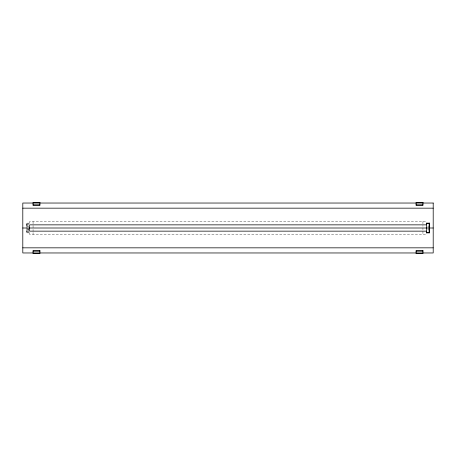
<?xml version="1.0" encoding="UTF-8"?>
<svg xmlns="http://www.w3.org/2000/svg" width="456" height="456" viewBox="0 0 456 456"><rect width="100%" height="100%" fill="white"/><g stroke="black" fill="none" stroke-linecap="round" stroke-linejoin="round"><path stroke-width="0.34" stroke-dasharray="2.28 1.71" d="M29.64 223.115L26.38 223.115L26.385 228M26.38 223.657L29.64 223.657L29.64 221.502L426.36 221.502L426.36 222.374M26.38 224.472L28.962 224.472M26.927 225.013L28.283 225.013M26.927 226.37L28.962 226.37M427.717 226.37L429.073 226.37M26.927 228.866L29.64 228.866M26.927 229.63L28.962 229.63M427.717 229.63L429.073 229.63M29.07 229.756L27.93 229.756L27.93 230.44L29.07 230.44M26.927 230.987L28.962 230.987M26.385 231.528L28.962 231.528M26.385 232.343L29.64 232.343L29.64 234.498L426.36 234.498L426.36 233.626M29.64 232.885L26.385 232.885L26.385 228.695M422.94 221.502L422.94 226.319M422.94 228L422.94 229.681M422.94 231.249L422.94 234.498M33.06 221.502L33.06 231.249M33.06 232.594L33.06 234.498M27.93 225.56L27.93 226.244M26.927 224.472L26.927 226.894M26.927 227.293L26.927 231.528"/><path stroke-width="0.68" d="M33.06 204.807L39.9 204.807M416.1 204.807L422.94 204.807M22.8 208.164L433.2 208.164M426.36 223.657L429.62 223.657M426.36 224.854L29.64 224.854L29.64 231.146L426.36 231.146M22.8 228L433.2 228M426.36 232.343L429.62 232.343M22.8 247.836L433.2 247.836M33.06 251.193L39.9 251.193M416.1 251.193L422.94 251.193M429.073 224.472L429.073 231.528M39.9 202.35L33.06 202.35L33.06 205.491L39.9 205.491L39.9 202.35M422.94 202.35L416.1 202.35L416.1 205.491L422.94 205.491L422.94 202.35M433.2 203.034L22.8 203.034L22.8 252.966L433.2 252.966L433.2 203.034M429.62 223.115L426.36 223.115L426.36 232.885L429.62 232.885L429.62 223.115M39.9 250.509L33.06 250.509L33.06 253.65L39.9 253.65L39.9 250.509M422.94 250.509L416.1 250.509L416.1 253.65L422.94 253.65L422.94 250.509"/></g></svg>
